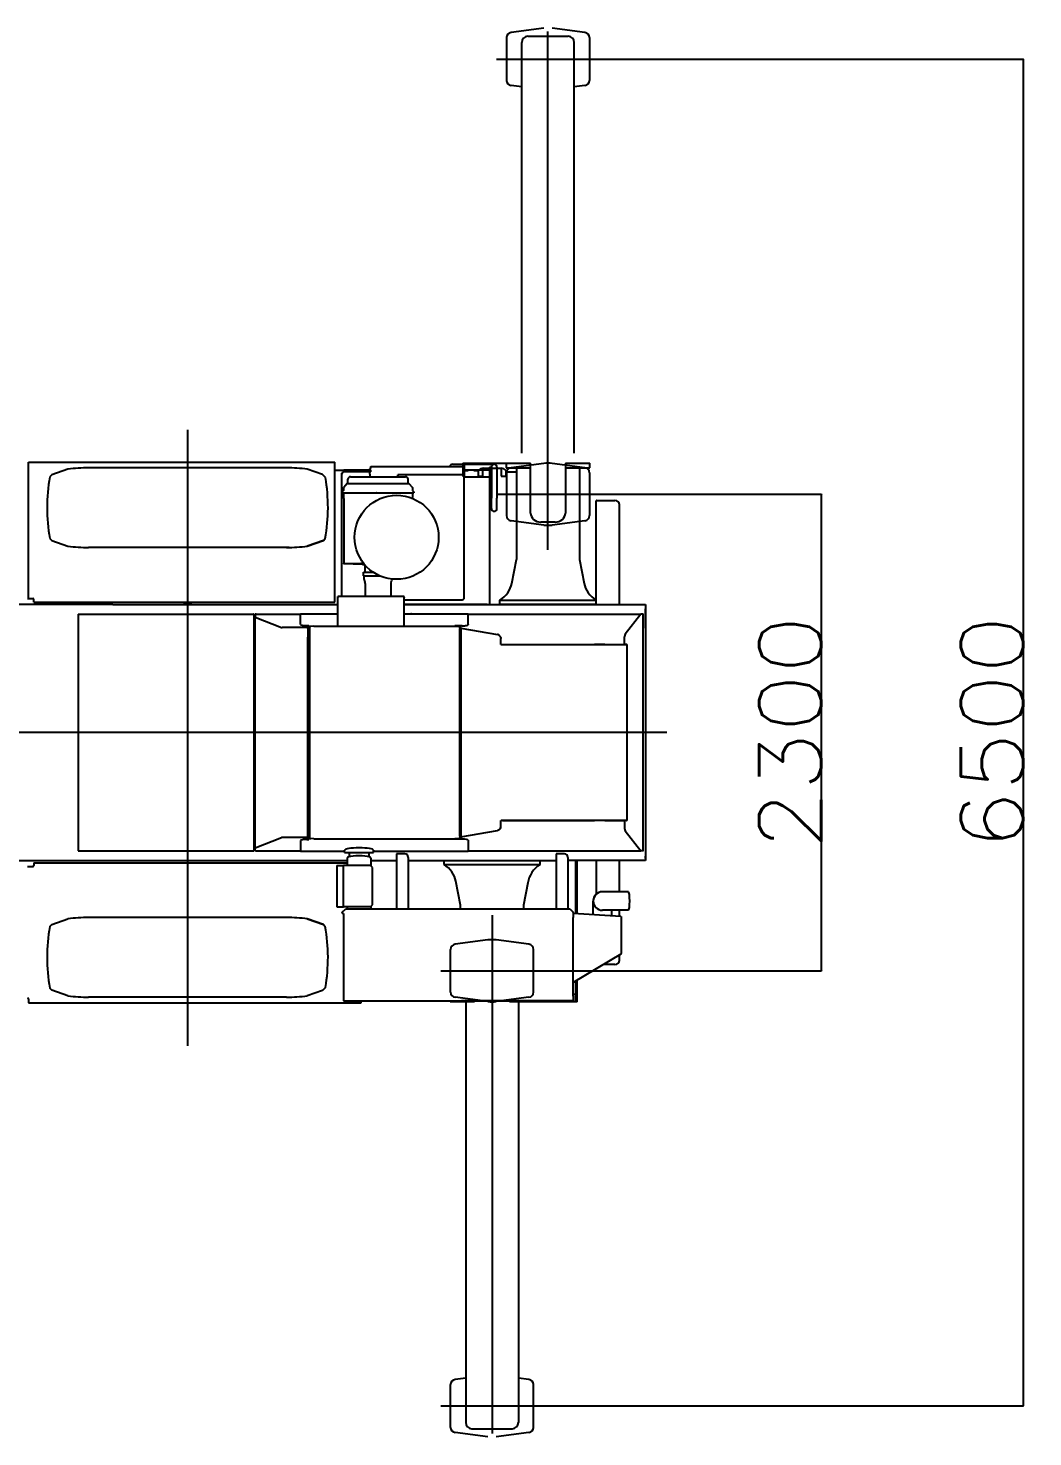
# Model space of a CAD drawing. Extents: x -31701 to 37626, y -27136 to 32271.
# Drawn here: x -23606 to -18755, y 5128 to 11926 of the extents above; entities that cross this region are included whole.
import ezdxf

# ---------------------------------------------------------------- set-up
doc = ezdxf.new("R2010")
doc.units = 0
doc.header["$PDMODE"] = 35
doc.layers.get('0').update_dxf_attribs({"linetype": 'CONTINUOUS'})
doc.layers.get('DEFPOINTS').update_dxf_attribs({"linetype": 'CONTINUOUS'})
doc.styles.add('MX_DIMTXSTY_2', font='txt.shx', dxfattribs={"width": 1.1, "bigfont": 'extfont.shx'})
doc.styles.add('MX_NOTE_STANDARD', font='txt.shx', dxfattribs={"bigfont": 'extfont.shx'})
doc.dimstyles.new('MXDIMSTYLE', dxfattribs={"dimtxt": 2.8, "dimasz": 2.5, "dimexe": 1, "dimexo": 0.5, "dimgap": 0.5, "dimtad": 1, "dimdsep": 46, "dimtxsty": 'MX_NOTE_STANDARD', "dimblk1": 'OPEN30', "dimblk2": 'OPEN30', "dimsah": 1, "dimcen": 2.5, "dimadec": 0, "dimazin": 0, "dimtfac": 1, "dimtmove": 0, "dimatfit": 3, "dimldrblk": 'OPEN30', "dimfxl": 1, "dimtzin": 0, "dimarcsym": 0})

# ---------------------------------------------------------------- blocks, each defined once
blk = doc.blocks.new('_OPEN30')
at = {"color": 0, "linetype": 'ByBlock', "lineweight": -2}
for p, q in [((-1, 0.267949), (0, 0)), ((0, 0), (-1, -0.267949)), ((0, 0), (-1, 0))]:
    blk.add_line(p, q, dxfattribs=at)
blk = doc.blocks.new('*D21')
at = {"color": 0, "linetype": 'Continuous', "lineweight": -2}
for p, q in [((-20847.502022, 11776.893484), (-18800.685982, 11776.893484)), ((-18801.685982, 11774.123484), (-18801.685982, 5279.661982)), ((-21117.50068, 5276.891982), (-18800.685982, 5276.891982))]:
    blk.add_line(p, q, dxfattribs=at)
at = {"layer": 'DEFPOINTS', "color": 0, "linetype": 'Continuous', "lineweight": 0}
for p in [(-20848.002022, 11776.893484), (-21118.00068, 5276.891982), (-18801.685982, 5276.891982)]:
    blk.add_point(p, dxfattribs=at)
at = {"color": 0, "linetype": 'Continuous', "lineweight": -2, "xscale": 2.77, "yscale": 2.77, "zscale": 2.77}
for p, rotation in [((-18801.685982, 11776.893484), 90), ((-18801.685982, 5276.891982), 270)]:
    blk.add_blockref('_OPEN30', p, dxfattribs=dict(at, rotation=rotation))
at = {"color": 0, "linetype": 'Continuous', "insert": (-18952.185982, 8526.892752), "char_height": 300, "attachment_point": 5, "rotation": 90, "line_spacing_factor": 0.792857, "style": 'MX_DIMTXSTY_2'}
blk.add_mtext('\\A1;6500', dxfattribs=at)
blk = doc.blocks.new('*D20')
at = {"color": 0, "linetype": 'Continuous', "lineweight": -2}
for p, q in [((-20847.502036, 9676.892733), (-19775.494712, 9676.892733)), ((-19776.494712, 9674.122733), (-19776.494712, 7379.662733)), ((-21117.500816, 7376.892733), (-19775.494712, 7376.892733))]:
    blk.add_line(p, q, dxfattribs=at)
at = {"layer": 'DEFPOINTS', "color": 0, "linetype": 'Continuous', "lineweight": 0}
for p in [(-20848.002036, 9676.892733), (-21118.000816, 7376.892733), (-19776.494712, 7376.892733)]:
    blk.add_point(p, dxfattribs=at)
at = {"color": 0, "linetype": 'Continuous', "lineweight": -2, "xscale": 2.77, "yscale": 2.77, "zscale": 2.77}
for p, rotation in [((-19776.494712, 9676.892733), 90), ((-19776.494712, 7376.892733), 270)]:
    blk.add_blockref('_OPEN30', p, dxfattribs=dict(at, rotation=rotation))
at = {"color": 0, "linetype": 'Continuous', "insert": (-19926.994712, 8526.892733), "char_height": 300, "attachment_point": 5, "rotation": 90, "line_spacing_factor": 0.792857, "style": 'MX_DIMTXSTY_2'}
blk.add_mtext('\\A1;2300', dxfattribs=at)

msp = doc.modelspace()

# ---------------------------------------------------------------- linework, layer by layer
at = {"color": 251, "linetype": 'Continuous'}
for p, q in [((-21115.7, 11925.78), (-21274.28, 11904.77)), ((-21096, 9408.64), (-21096, 11909.13)), ((-20917.72, 11904.77), (-21076.3, 11925.78)), ((-21296, 11879.99), (-21296, 11673.8)), ((-21223, 9874.14), (-21223, 11856.89)), ((-21193, 11886.89), (-20999, 11886.89)), ((-20969, 9874.14), (-20969, 11856.89)), ((-20896, 11879.99), (-20896, 11673.8)), ((-21343.89, 11776.89), (-20848, 11776.89)), ((-21223, 11642.22), (-21274.28, 11649.02)), ((-20917.72, 11649.02), (-20969, 11642.22)), ((-21507, 9826.89), (-21507, 9762.27)), ((-21507, 9826.89), (-21180, 9826.89)), ((-21501, 9826.89), (-21501, 9762.27)), ((-21501, 9791.89), (-21481.7, 9791.89)), ((-21454.5, 9791.89), (-21432.06, 9791.89)), ((-21432, 9763.89), (-21432, 9791.96)), ((-21410, 9763.89), (-21410, 9801.89)), ((-21409.7, 9801.89), (-21322.3, 9801.89)), ((-21322, 9801.89), (-21322, 9763.89)), ((-21300, 9791.96), (-21300, 9763.89)), ((-21293.93, 9784.89), (-21299.52, 9791.42)), ((-21298, 9826.89), (-21298, 9804.89)), ((-21298, 9804.89), (-21180, 9804.89)), ((-21115.7, 9825.78), (-21274.28, 9804.77)), ((-21248, 9804.88), (-21248, 9791.27)), ((-21248, 9791.27), (-21248, 9361.12)), ((-21239, 9804.89), (-21239, 9804.88)), ((-21230, 9804.89), (-21230, 9804.88)), ((-21180, 9585.73), (-21180, 9826.89)), ((-20917.72, 9804.77), (-21076.3, 9825.78)), ((-21012, 9826.89), (-21012, 9585.78)), ((-21012, 9826.89), (-20894, 9826.89)), ((-21012, 9804.89), (-20894, 9804.89)), ((-20953, 9804.89), (-20953, 9804.88)), ((-20944, 9804.88), (-20944, 9791.27)), ((-20944, 9791.27), (-20944, 9361.12)), ((-20894, 9804.89), (-20894, 9826.89)), ((-21432, 9763.89), (-21410, 9763.89)), ((-21322, 9763.89), (-21300, 9763.89)), ((-21296, 9779.99), (-21296, 9573.8)), ((-21293.93, 9784.89), (-21248, 9784.89)), ((-20896, 9779.99), (-20896, 9573.8)), ((-21343.89, 9676.89), (-20848, 9676.89)), ((-21115.7, 9528), (-21274.28, 9549.02)), ((-21062, 9542.06), (-21130, 9542.06)), ((-20917.72, 9549.02), (-21076.3, 9528)), ((-21270.5, 9246.13), (-21248, 9361.12)), ((-20944, 9361.12), (-20921.5, 9246.13)), ((-21328, 9165.22), (-20864, 9165.22)), ((-21328, 9144.89), (-21328, 9165.22)), ((-20864, 9144.89), (-21328, 9144.89)), ((-20864, 9144.89), (-20864, 9165.22)), ((-21598, 7908.89), (-21134, 7908.89)), ((-20961, 7652.94), (-20961, 7908.89)), ((-20955, 7652.56), (-20955, 7908.89)), ((-21518, 7674.09), (-21518, 7677.82)), ((-21366, 7645.14), (-21366, 5144.66)), ((-21214, 7674.09), (-21214, 7677.82)), ((-21566, 7273.8), (-21566, 7479.99)), ((-21385.7, 7525.78), (-21544.28, 7504.77)), ((-21187.72, 7504.77), (-21346.3, 7525.78)), ((-21166, 7273.8), (-21166, 7479.99)), ((-21613.89, 7376.89), (-21118, 7376.89)), ((-20961, 7226.89), (-20961, 7327.96)), ((-20955, 7226.89), (-20955, 7331.53)), ((-21568, 7232.49), (-21568, 7226.89)), ((-21450, 7226.89), (-21568, 7226.89)), ((-21385.7, 7228), (-21544.28, 7249.02)), ((-21509, 7248.9), (-21509, 7248.91)), ((-21493, 7226.89), (-21493, 5196.89)), ((-21450, 7226.89), (-21450, 7232.49)), ((-21187.72, 7249.02), (-21346.3, 7228)), ((-21282, 7232.49), (-21282, 7226.89)), ((-20955, 7226.89), (-21282, 7226.89)), ((-21239, 7226.89), (-21239, 5196.89)), ((-21232, 7248.9), (-21232, 7248.91)), ((-21223, 7248.9), (-21223, 7248.91)), ((-21164, 7226.89), (-21164, 7232.49)), ((-20961, 7261.89), (-20974, 7261.89)), ((-21566, 5173.8), (-21566, 5379.99)), ((-21493, 5411.56), (-21544.28, 5404.77)), ((-21187.72, 5404.77), (-21239, 5411.56)), ((-21166, 5173.8), (-21166, 5379.99)), ((-21613.89, 5276.89), (-21118, 5276.89)), ((-21463, 5166.89), (-21269, 5166.89)), ((-21385.7, 5128), (-21544.28, 5149.01)), ((-21187.72, 5149.01), (-21346.3, 5128))]:
    msp.add_line(p, q, dxfattribs=at)
at = {"color": 104, "linetype": 'Continuous'}
for p, q in [((-22836, 9986.83), (-22836, 7015.28)), ((-23603.13, 9812.78), (-23603.13, 9831.19)), ((-23603.13, 9831.19), (-22124.7, 9831.19)), ((-23603.13, 9808.89), (-23603.13, 9812.78)), ((-23603.13, 9173.89), (-23603.13, 9808.89)), ((-23414, 9798), (-23491.54, 9769.9)), ((-22358, 9803.9), (-23314, 9803.9)), ((-22185.18, 9771.61), (-22258, 9798)), ((-22124.7, 9156.59), (-22124.7, 9831.19)), ((-22082, 9790.49), (-22124.7, 9790.49)), ((-22082, 9793.89), (-21952, 9793.89)), ((-22082, 9784.89), (-22082, 9793.89)), ((-21952, 9784.89), (-21952, 9793.89)), ((-21951.9, 9810.09), (-21508.06, 9810.09)), ((-21951.9, 9808.62), (-21951.9, 9810.09)), ((-21555.9, 9821.39), (-21549, 9821.39)), ((-21549, 9821.39), (-21362.81, 9821.39)), ((-21496.22, 9794.19), (-21378.5, 9794.19)), ((-21378.5, 9807.48), (-21378.5, 9607.48)), ((-21378.5, 9807.48), (-21369.5, 9807.48)), ((-21369.5, 9807.79), (-21369.5, 9757.79)), ((-21355.9, 9821.39), (-21362.81, 9821.39)), ((-21342.3, 9807.79), (-21342.3, 9757.79)), ((-23491.54, 9769.9), (-23500.9, 9760.53)), ((-22170.47, 9756.9), (-22185.18, 9771.61)), ((-22093, 9778.89), (-22093, 9770.89)), ((-22093, 9778.89), (-22087, 9778.89)), ((-22093, 9770.89), (-22093, 9183.89)), ((-22087, 9778.89), (-22087, 9784.89)), ((-22082, 9784.89), (-22087, 9784.89)), ((-22065.35, 9728.05), (-22082.36, 9709.16)), ((-21952, 9784.89), (-22082, 9784.89)), ((-22079, 9784.89), (-22079.93, 9784.89)), ((-22064.6, 9728.38), (-22041.75, 9728.38)), ((-22062.42, 9728.69), (-22062.4, 9728.7)), ((-22062.12, 9729.37), (-22061.77, 9749.59)), ((-22054.04, 9760.6), (-22054.09, 9760.66)), ((-22049.77, 9761.38), (-21921.54, 9761.38)), ((-22049.77, 9761.38), (-21783.45, 9761.38)), ((-22041.75, 9728.38), (-21791.47, 9728.38)), ((-21956, 9772.89), (-21956, 9784.89)), ((-21956, 9772.89), (-21956, 9761.38)), ((-21911.68, 9761.38), (-21783.45, 9761.38)), ((-21820.48, 9765.61), (-21820.48, 9769.91)), ((-21500.48, 9769.91), (-21820.48, 9769.91)), ((-21820.48, 9765.61), (-21820.48, 9761.38)), ((-21791.47, 9728.38), (-21768.61, 9728.38)), ((-21771.1, 9729.37), (-21771.45, 9749.59)), ((-21770.8, 9728.69), (-21770.82, 9728.7)), ((-21767.87, 9728.05), (-21750.86, 9709.16)), ((-21500.48, 9769.91), (-21500.48, 9765.61)), ((-21500.48, 9177.61), (-21500.48, 9765.61)), ((-21378.5, 9758.89), (-21500.48, 9758.89)), ((-21384, 9758.89), (-21392, 9758.89)), ((-21369.5, 9757.79), (-21369.5, 9657.79)), ((-21342.3, 9757.79), (-21342.3, 9657.79)), ((-22090.11, 9684.08), (-22090.11, 9687.37)), ((-22090.11, 9684.08), (-22089.1, 9684.08)), ((-22083.26, 9694.64), (-22089.82, 9688.08)), ((-22088.99, 9682.95), (-22089.1, 9684.08)), ((-22088.99, 9682.95), (-21744.22, 9682.95)), ((-22083.81, 9682.35), (-22083.81, 9660.43)), ((-22081.9, 9656.94), (-22083.29, 9658.84)), ((-22082.62, 9708.52), (-22082.96, 9695.32)), ((-22082.69, 9705.67), (-22082.71, 9705.44)), ((-22081.61, 9656.05), (-22081.61, 9343.05)), ((-21749.93, 9658.84), (-21751.28, 9657)), ((-21750.6, 9708.52), (-21750.25, 9695.32)), ((-21749.96, 9694.64), (-21743.4, 9688.08)), ((-21749.41, 9682.35), (-21749.41, 9660.43)), ((-21744.11, 9684.08), (-21744.22, 9682.95)), ((-21743.11, 9684.08), (-21744.22, 9684.08)), ((-21743.11, 9687.37), (-21743.11, 9684.08)), ((-21369.5, 9607.79), (-21369.5, 9657.79)), ((-21342.3, 9607.79), (-21342.3, 9657.79)), ((-21378.5, 9607.48), (-21369.5, 9607.48)), ((-21378, 9607.48), (-21378, 9144.89)), ((-21369.5, 9607.69), (-21369.5, 9607.48)), ((-20864.2, 9165.35), (-20864.2, 9645.29)), ((-20860.6, 9645.29), (-20864.2, 9645.29)), ((-20862.6, 9645.29), (-20862.6, 9646.89)), ((-20860.6, 9646.89), (-20862.6, 9646.89)), ((-20860.6, 9646.89), (-20772.6, 9646.89)), ((-20751, 9144.89), (-20751, 9625.29)), ((-23500.91, 9463.27), (-23491.54, 9453.9)), ((-23491.54, 9453.9), (-23414, 9425.8)), ((-22258, 9425.81), (-22180.46, 9453.9)), ((-22180.46, 9453.88), (-22257.96, 9425.8)), ((-22180.47, 9453.9), (-22171.1, 9463.27)), ((-22345.52, 9419.89), (-23314, 9419.89)), ((-22082.61, 9343.05), (-22082.61, 9340.05)), ((-22082.61, 9343.05), (-21985.65, 9343.05)), ((-21991.86, 9336.88), (-22082.61, 9340.05)), ((-22022.42, 9343.05), (-22019.21, 9343.05)), ((-21985.65, 9343.05), (-21999.61, 9343.05)), ((-21991.86, 9336.88), (-21991.86, 9336.38)), ((-21980.56, 9336.88), (-21991.86, 9336.88)), ((-21980.13, 9336.38), (-21991.86, 9336.38)), ((-21980.11, 9325.38), (-21980.11, 9301.38)), ((-21980.1, 9325.38), (-21980.11, 9325.38)), ((-21980.1, 9333.38), (-21980.1, 9325.38)), ((-21986.61, 9301.38), (-21950.17, 9301.38)), ((-21986.61, 9282.38), (-21986.61, 9301.38)), ((-21986.61, 9282.38), (-21906.19, 9282.38)), ((-21984.61, 9282.38), (-21984.61, 9269.38)), ((-21978.26, 9246.06), (-21978.26, 9183.89)), ((-21950.17, 9301.38), (-21940.91, 9301.38)), ((-21854.96, 9246.06), (-21854.96, 9183.89)), ((-21791, 9183.89), (-22111, 9183.89)), ((-22111, 9039.68), (-22111, 9183.89)), ((-22111, 9180.34), (-22111, 9178.5)), ((-22106.32, 9183.89), (-22109.4, 9183.89)), ((-22106.32, 9183.89), (-22106.31, 9183.89)), ((-21795.69, 9183.89), (-21795.69, 9183.89)), ((-21792.6, 9183.89), (-21795.68, 9183.89)), ((-21791, 9039.68), (-21791, 9183.89)), ((-21791, 9180.34), (-21791, 9178.5)), ((-23202.93, 9144.89), (-23673.55, 9144.89)), ((-23608, 9173.89), (-23603.13, 9173.89)), ((-23603.13, 9173.89), (-23583, 9173.89)), ((-23587.02, 9144.89), (-23599, 9144.89)), ((-23578, 9156.59), (-23578, 9168.89)), ((-23578, 9156.59), (-22124.7, 9156.59)), ((-23196, 9144.89), (-23202.93, 9144.89)), ((-23196, 9144.89), (-22111, 9144.89)), ((-22816, 9144.89), (-22856, 9144.89)), ((-21791, 9167.61), (-21510.48, 9167.61)), ((-21791, 9144.89), (-20626, 9144.89)), ((-21390, 9144.89), (-21791, 9144.89)), ((-21390, 9144.89), (-21378.17, 9144.89)), ((-21378.17, 9144.89), (-21378, 9144.89)), ((-20626, 9144.89), (-20626, 7908.89)), ((-20626, 9134.72), (-20626, 9122.89)), ((-20626, 9030.19), (-20626, 9122.89)), ((-23364.6, 9098.49), (-22518, 9098.49)), ((-23361, 9094.89), (-23364.6, 9098.49)), ((-23364.6, 9098.49), (-23364.6, 7955.29)), ((-22514.4, 7958.89), (-22514.4, 9094.89)), ((-22508, 9098.49), (-22509.6, 9098.49)), ((-22509.6, 9098.49), (-22509.6, 9083.8)), ((-22509.6, 7969.99), (-22509.6, 9083.8)), ((-22509.35, 9083.59), (-22382.69, 9033.66)), ((-22508, 9094.89), (-22508, 9098.49)), ((-22504.4, 9098.49), (-22291, 9098.49)), ((-22291, 9100.09), (-22111, 9100.09)), ((-22291, 9100.09), (-22291, 9100.05)), ((-22291, 9047.95), (-22291, 9100.05)), ((-22261.03, 9043.32), (-22251, 9043.32)), ((-22251, 9043.32), (-22251, 9039.76)), ((-21791, 9100.09), (-21481, 9100.09)), ((-21791, 9100.09), (-21757.4, 9100.09)), ((-21754.4, 9100.09), (-21757.4, 9100.09)), ((-21511, 9041.74), (-21546, 9041.74)), ((-21546, 9041.74), (-21546, 9040.28)), ((-21516, 9041.74), (-21516, 9039.48)), ((-21481, 9100.09), (-21481, 9100.05)), ((-21481, 9047.95), (-21481, 9100.05)), ((-21481, 9098.49), (-20647.43, 9098.49)), ((-21481, 9047.95), (-21481, 9046.37)), ((-20647.5, 9098.45), (-20723.99, 9001.12)), ((-20636.65, 9098.49), (-20647.43, 9098.49)), ((-20636.4, 9096.69), (-20636.43, 9096.66)), ((-20636.43, 7957.12), (-20636.43, 9096.66)), ((-20636.4, 9096.89), (-20636.4, 9097.89)), ((-20636.4, 9096.69), (-20636.4, 9096.89)), ((-22380.1, 9033.3), (-22380.1, 9033.32)), ((-22379.34, 9033.3), (-22380.1, 9033.3)), ((-22255, 9033.3), (-22379.34, 9033.3)), ((-22255, 9032.35), (-22255, 9038.57)), ((-22255, 9034.02), (-22255, 9033.3)), ((-22255, 9033.3), (-22255, 8986.89)), ((-22255, 9028.79), (-22255, 9032.35)), ((-22255, 9028.79), (-22255, 8986.89)), ((-22255, 8066.89), (-22255, 8986.89)), ((-22253, 9038.99), (-22241.43, 9038.99)), ((-22251, 9038.99), (-22251, 9039.76)), ((-22227, 9040.28), (-22247, 9038.49)), ((-22247, 9038.49), (-22247, 9033.78)), ((-22247, 9030.22), (-22247, 9033.78)), ((-22247, 9030.22), (-22247, 8023.57)), ((-22227, 9040.28), (-22227, 9039.64)), ((-22227, 9039.68), (-21546, 9039.68)), ((-22106, 9039.68), (-22106, 9039.76)), ((-21796, 9039.68), (-21796, 9039.76)), ((-21546, 9039.64), (-21546, 9040.28)), ((-21546, 9040.28), (-21521, 9040.28)), ((-21521, 9040.28), (-21521, 9033.78)), ((-21521, 9030.22), (-21521, 9033.78)), ((-21521, 9030.22), (-21521, 8023.57)), ((-21521, 8026.39), (-21521, 9027.39)), ((-21516, 9032.69), (-21516, 9039.48)), ((-21516, 9032.69), (-21516, 9031.11)), ((-21516, 9031.11), (-21516, 9031.08)), ((-21516, 9030.87), (-21516, 9031.08)), ((-21516, 9030.87), (-21516, 8996.89)), ((-21516, 9030.87), (-21339.03, 8999.53)), ((-21516, 8996.89), (-21516, 8056.89)), ((-21323.62, 8951.89), (-21323.62, 8979.78)), ((-20726.23, 8979.78), (-20726.23, 8987.93)), ((-20726.23, 8987.93), (-20726.03, 8987.93)), ((-20726.23, 8955.49), (-20726.23, 8979.78)), ((-21323.62, 8951.89), (-21322.1, 8951.89)), ((-21322.65, 8951.89), (-21321.59, 8951.89)), ((-21321.59, 8951.89), (-21322.1, 8951.89)), ((-21320.97, 8951.89), (-21321.59, 8951.89)), ((-21321.59, 8951.89), (-21316.23, 8951.89)), ((-21316.23, 8951.89), (-21316.23, 8952.5)), ((-21316.23, 8951.89), (-20729.16, 8951.89)), ((-21316.23, 8951.89), (-21314.63, 8951.89)), ((-21314.63, 8951.89), (-20730.49, 8951.89)), ((-20821.6, 8951.9), (-20871.6, 8951.9)), ((-20821.6, 8951.89), (-20871.6, 8951.89)), ((-20730.49, 8951.89), (-20728.23, 8951.89)), ((-20717.42, 8951.89), (-20728.22, 8951.89)), ((-20728.22, 8951.89), (-20717.45, 8951.89)), ((-20726.23, 8955.49), (-20726.23, 8952.5)), ((-20714.26, 8105.05), (-20714.26, 8948.73)), ((-20523.01, 8526.89), (-28315.75, 8526.89)), ((-21323.62, 8101.89), (-21322.1, 8101.89)), ((-21323.62, 8074.01), (-21323.62, 8101.89)), ((-21321.59, 8101.89), (-21322.1, 8101.89)), ((-21320.97, 8101.89), (-21321.59, 8101.89)), ((-21316.23, 8101.89), (-21321.59, 8101.89)), ((-21320.97, 8102.5), (-21320.97, 8101.89)), ((-21316.23, 8101.89), (-20871.6, 8101.89)), ((-20871.6, 8101.89), (-21316.23, 8101.89)), ((-20821.6, 8101.89), (-20871.6, 8101.89)), ((-20821.6, 8101.88), (-20871.6, 8101.88)), ((-20821.6, 8101.89), (-20729.16, 8101.89)), ((-20728.23, 8101.89), (-20821.6, 8101.89)), ((-20717.42, 8101.89), (-20729.16, 8101.89)), ((-20726.23, 8101.29), (-20726.23, 8098.29)), ((-20726.2, 8100.29), (-20726.23, 8100.34)), ((-20726.2, 8100.29), (-20726.23, 8100.29)), ((-20726.23, 8098.29), (-20726.23, 8074.01)), ((-22255, 8066.89), (-22255, 8020.48)), ((-22255, 8024.99), (-22255, 8066.89)), ((-22255, 8024.99), (-22255, 8021.43)), ((-22255, 8021.43), (-22255, 8015.21)), ((-22247, 8023.57), (-22247, 8020.01)), ((-21521, 8023.57), (-21521, 8020.01)), ((-21516, 8056.89), (-21516, 8022.92)), ((-21516, 8022.92), (-21339.03, 8054.26)), ((-21516, 8022.92), (-21516, 8022.71)), ((-21516, 8022.71), (-21516, 8022.68)), ((-21516, 8021.1), (-21516, 8022.68)), ((-20726.23, 8074.01), (-20726.03, 8074.01)), ((-20726.23, 8074.01), (-20726.23, 8065.85)), ((-20726.23, 8065.85), (-20726.03, 8065.85)), ((-20723.99, 8052.67), (-20647.5, 7955.34)), ((-20626, 8023.59), (-20626, 7930.89)), ((-23361, 7958.89), (-23364.6, 7955.29)), ((-23364.6, 7955.29), (-22518, 7955.29)), ((-22509.6, 7955.29), (-22509.6, 7969.99)), ((-22508, 7955.29), (-22509.6, 7955.29)), ((-22509.35, 7970.19), (-22382.69, 8020.13)), ((-22508, 7958.89), (-22508, 7955.29)), ((-22507.56, 7957.17), (-22507.5, 7957.06)), ((-22504.4, 7955.29), (-22291, 7955.29)), ((-22255, 8020.48), (-22380.11, 8020.48)), ((-22291, 8005.83), (-22291, 7953.74)), ((-22291, 7953.74), (-22291, 7953.69)), ((-22291, 7953.69), (-22078, 7953.69)), ((-22259.6, 8010.46), (-22251, 8010.46)), ((-22255, 8020.48), (-22255, 8019.76)), ((-22253, 8014.8), (-22241.43, 8014.8)), ((-22251, 8014.02), (-22251, 8014.8)), ((-22251, 8014.02), (-22251, 8010.46)), ((-22247, 8015.3), (-22247, 8020.01)), ((-22227, 8013.51), (-22247, 8015.3)), ((-22227, 8014.15), (-22227, 8013.51)), ((-22227, 8014.11), (-21546, 8014.11)), ((-22078, 7958.97), (-22078, 7959.14)), ((-22078, 7948.29), (-22078, 7959.14)), ((-21938, 7959.14), (-21938, 7953.74)), ((-21938, 7948.29), (-21938, 7958.97)), ((-21938, 7953.69), (-21938, 7953.74)), ((-21938, 7953.69), (-21481, 7953.69)), ((-21546, 8013.51), (-21546, 8014.15)), ((-21521, 8013.51), (-21546, 8013.51)), ((-21546, 8013.51), (-21546, 8012.04)), ((-21511, 8012.04), (-21546, 8012.04)), ((-21521, 8013.51), (-21521, 8020.01)), ((-21516, 8021.1), (-21516, 8014.31)), ((-21516, 8012.04), (-21516, 8014.31)), ((-21481, 8007.41), (-21481, 8005.83)), ((-21481, 8005.83), (-21481, 7953.74)), ((-21481, 7955.29), (-20647.43, 7955.29)), ((-21481, 7953.74), (-21481, 7953.69)), ((-20636.65, 7955.29), (-20647.43, 7955.29)), ((-20636.4, 7957.1), (-20636.43, 7957.12)), ((-20636.4, 7956.89), (-20636.4, 7957.1)), ((-20636.4, 7955.9), (-20636.4, 7956.89)), ((-23673.55, 7908.89), (-22065.41, 7908.89)), ((-23578, 7897.19), (-23578, 7884.89)), ((-23578, 7897.19), (-22065.42, 7897.19)), ((-22078, 7948.29), (-21938, 7948.29)), ((-22065.41, 7920.35), (-22065.42, 7884.89)), ((-22055.25, 7948.29), (-22055.26, 7926.92)), ((-21961.25, 7948.29), (-21961.26, 7926.9)), ((-21951.11, 7920.32), (-21951.12, 7883.31)), ((-21951.11, 7908.89), (-21827, 7908.89)), ((-21787, 7941.74), (-21827, 7941.74)), ((-21827, 7941.74), (-21827, 7674.09)), ((-21771, 7924.36), (-21771, 7674.09)), ((-21771, 7908.89), (-21057, 7908.89)), ((-21017, 7941.74), (-21057, 7941.74)), ((-21057, 7941.74), (-21057, 7674.09)), ((-21001, 7924.36), (-21001, 7674.09)), ((-20901, 7908.89), (-21001, 7908.89)), ((-20889, 7908.89), (-20901, 7908.89)), ((-20626, 7908.89), (-20889, 7908.89)), ((-20864.2, 7908.89), (-20864.2, 7745.43)), ((-20751, 7758.28), (-20751, 7908.89)), ((-20626, 7919.06), (-20626, 7930.89)), ((-23608, 7879.89), (-23603.13, 7879.89)), ((-23603.13, 7879.89), (-23583, 7879.89)), ((-22115, 7884.89), (-22115, 7684.89)), ((-22115, 7884.89), (-22087, 7884.89)), ((-22087, 7884.89), (-22085, 7884.89)), ((-22085, 7884.89), (-22083.71, 7884.89)), ((-22044.89, 7884.89), (-22083.71, 7884.89)), ((-22041.89, 7884.89), (-22044.89, 7884.89)), ((-21952.7, 7884.89), (-22041.89, 7884.89)), ((-21942.7, 7874.89), (-21952.7, 7884.89)), ((-21942.7, 7694.89), (-21942.7, 7874.89)), ((-20799.42, 7758.28), (-20832.9, 7758.28)), ((-20799.42, 7758.28), (-20832.9, 7758.28)), ((-20707.5, 7758.28), (-20799.42, 7758.28)), ((-20707.5, 7758.28), (-20799.42, 7758.28)), ((-22115, 7684.89), (-22087, 7684.89)), ((-22087, 7684.89), (-22085, 7684.89)), ((-22085, 7684.89), (-22083.71, 7684.89)), ((-22044.89, 7684.89), (-22083.71, 7684.89)), ((-22065.47, 7684.89), (-22065.47, 7674.09)), ((-22041.89, 7684.89), (-22044.89, 7684.89)), ((-21952.7, 7684.89), (-22041.89, 7684.89)), ((-21952.7, 7684.89), (-21942.7, 7694.89)), ((-21951.17, 7686.43), (-21951.17, 7674.09)), ((-20877.45, 7706.02), (-20877.45, 7713.66)), ((-20877.45, 7706.02), (-20877.45, 7713.66)), ((-20877.45, 7647.61), (-20877.45, 7706.02)), ((-20877.45, 7647.61), (-20877.45, 7706.02)), ((-23491.54, 7599.89), (-23414, 7627.98)), ((-22345.52, 7633.9), (-23314, 7633.9)), ((-22258, 7627.98), (-22180.46, 7599.88)), ((-22180.46, 7599.9), (-22257.96, 7627.98)), ((-22089, 7659.09), (-22074, 7674.09)), ((-22089, 7659.09), (-22074, 7674.09)), ((-22089, 7657.69), (-22089, 7659.09)), ((-22089, 7657.69), (-22089, 7659.09)), ((-22089, 7657.69), (-22089, 7655.69)), ((-22089, 7657.69), (-22089, 7655.69)), ((-22089, 7655.69), (-22089, 7654.09)), ((-22084, 7654.09), (-22089, 7654.09)), ((-22084, 7654.09), (-22084, 7232.49)), ((-20989, 7674.09), (-22074, 7674.09)), ((-20989, 7674.09), (-22074, 7674.09)), ((-20989, 7674.09), (-20974, 7659.09)), ((-20989, 7674.09), (-20974, 7659.09)), ((-20974, 7657.69), (-20974, 7659.09)), ((-20974, 7657.69), (-20974, 7659.09)), ((-20974, 7657.69), (-20974, 7655.69)), ((-20974, 7657.69), (-20974, 7655.69)), ((-20974, 7655.69), (-20974, 7634.09)), ((-20974, 7655.69), (-20974, 7634.09)), ((-20744, 7639.09), (-20974, 7653.77)), ((-20744, 7639.09), (-20974, 7653.77)), ((-20974, 7254.09), (-20974, 7634.09)), ((-20974, 7254.09), (-20974, 7634.09)), ((-20799.42, 7669.18), (-20832.9, 7669.18)), ((-20799.42, 7669.18), (-20815.45, 7669.18)), ((-20707.5, 7669.18), (-20799.42, 7669.18)), ((-20707.5, 7669.18), (-20799.42, 7669.18)), ((-20788.35, 7641.92), (-20788.35, 7669.18)), ((-20788.35, 7642.53), (-20788.35, 7669.18)), ((-20751, 7639.54), (-20751, 7669.18)), ((-20744, 7639.09), (-20742.4, 7639.09)), ((-20744, 7639.09), (-20742.4, 7639.09)), ((-20742.4, 7639.09), (-20742.4, 7460.23)), ((-20742.4, 7639.09), (-20742.4, 7460.23)), ((-23500.91, 7590.52), (-23491.54, 7599.89)), ((-22180.47, 7599.88), (-22171.1, 7590.51)), ((-20744.16, 7457.14), (-20974, 7320.21)), ((-20744.16, 7457.14), (-20974, 7320.21)), ((-20751, 7428.49), (-20751, 7453.06)), ((-20772.6, 7406.89), (-20828.5, 7406.89)), ((-23491.54, 7283.89), (-23500.9, 7293.25)), ((-23414, 7255.79), (-23491.54, 7283.88)), ((-22185.18, 7282.18), (-22258, 7255.79)), ((-22170.47, 7296.88), (-22185.18, 7282.18)), ((-23603.13, 7239.89), (-23603.13, 7222.59)), ((-23603.13, 7222.59), (-21997.7, 7222.59)), ((-22358, 7249.89), (-23314, 7249.89)), ((-22084, 7232.49), (-21514.03, 7232.49)), ((-22084, 7232.49), (-20974, 7232.49)), ((-21997.7, 7222.59), (-21997.7, 7232.49)), ((-20974, 7232.49), (-21514.03, 7232.49)), ((-20974, 7254.09), (-20974, 7232.49)), ((-20974, 7254.09), (-20974, 7232.49))]:
    msp.add_line(p, q, dxfattribs=at)
at = {"color": 250, "linetype": 'Continuous'}
for p, q in [((-21598, 7890.17), (-21598, 7908.89)), ((-21598, 7890.17), (-21134, 7890.17)), ((-21134, 7890.17), (-21134, 7908.89)), ((-21518, 7694.27), (-21540.5, 7809.26)), ((-21193.12, 7800.97), (-21214, 7694.27)), ((-21518, 7674.09), (-21518, 7694.27)), ((-21214, 7694.27), (-21214, 7674.09))]:
    msp.add_line(p, q, dxfattribs=at)
at = {"color": 114, "linetype": 'Continuous'}
for p, q in [((-22115, 7884.89), (-22087, 7884.89)), ((-22115, 7884.89), (-22115, 7684.89)), ((-22087, 7884.89), (-22085, 7884.89)), ((-22085, 7884.89), (-22085, 7684.89)), ((-22085, 7884.89), (-22083.71, 7884.89)), ((-22044.89, 7884.89), (-22083.71, 7884.89)), ((-22041.89, 7884.89), (-22044.89, 7884.89)), ((-21952.7, 7884.89), (-22041.89, 7884.89)), ((-21942.7, 7874.89), (-21952.7, 7884.89)), ((-21942.7, 7694.89), (-21942.7, 7874.89)), ((-22115, 7684.89), (-22087, 7684.89)), ((-22087, 7684.89), (-22085, 7684.89)), ((-22085, 7684.89), (-22083.71, 7684.89)), ((-22044.89, 7684.89), (-22083.71, 7684.89)), ((-22041.89, 7684.89), (-22044.89, 7684.89)), ((-21952.7, 7684.89), (-22041.89, 7684.89)), ((-21952.7, 7684.89), (-21942.7, 7694.89))]:
    msp.add_line(p, q, dxfattribs=at)
at = {"color": 104, "linetype": 'Continuous'}
msp.add_circle((-21826.71, 9468.85), 202.7, dxfattribs=at)
at = {"color": 251, "linetype": 'Continuous'}
for centre, radius, start, end in [((-21271, 11879.99), 25, 97.547676, 180), ((-20921, 11879.99), 25, 0, 82.452324), ((-21193, 11856.89), 30, 90, 179.999982), ((-20999, 11856.89), 30, 0.000018, 90), ((-21271, 11673.8), 25, 180, 262.452324), ((-20921, 11673.8), 25, 277.547676, 0), ((-21409.7, 9771.89), 30, 89.997997, 138.18651), ((-21322.3, 9771.89), 30, 40.599612, 90.001986), ((-21271, 9779.99), 25, 97.547676, 180), ((-21096, 9677.08), 150, 82.452324, 97.547676), ((-20921, 9779.99), 25, 0, 82.452324), ((-21271, 9573.8), 25, 180, 262.452324), ((-21096, 9676.7), 150, 262.452324, 277.547676), ((-20921, 9573.8), 25, 277.547676, 0), ((-21541, 7479.99), 25, 97.547676, 180), ((-21366, 7377.08), 150, 82.452324, 97.547676), ((-21191, 7479.99), 25, 0, 82.452324), ((-21541, 7273.8), 25, 180, 262.452324), ((-21191, 7273.8), 25, 277.547676, 0), ((-21366, 7376.7), 150, 262.452324, 277.547676), ((-21541, 5379.99), 25, 97.547676, 180), ((-21191, 5379.99), 25, 0, 82.452324), ((-21541, 5173.8), 25, 180, 262.452324), ((-21463, 5196.89), 30, 180.000018, 270), ((-21269, 5196.89), 30, 270, 359.999982), ((-21191, 5173.8), 25, 277.547676, 0)]:
    msp.add_arc(centre, radius, start, end, dxfattribs=at)
at = {"color": 104, "linetype": 'Continuous'}
for centre, radius, start, end in [((-23314, 8953.9), 850, 90, 96.756348), ((-22358, 8953.9), 850, 83.243655, 90), ((-21964.99, 9801.96), 8.1, 274.924499, 277.711195), ((-21965.3, 9803.75), 9.91, 276.084234, 278.120282), ((-21965.9, 9807.79), 14, 278.213211, 351.786789), ((-21555.9, 9807.79), 13.6, 90, 170.263843), ((-21492.9, 9807.79), 14, 188.213211, 256.270867), ((-21355.9, 9807.79), 13.6, 0, 180), ((-22664, 9611.9), 850, 169.92904, 190.070426), ((-23008, 9611.9), 850, 349.929977, 9.822103), ((-22064.6, 9727.39), 0.999, 89.933104, 138.008339), ((-22063.12, 9729.38), 1, 270.000187, 358.999846), ((-22049.77, 9749.38), 12, 90.002689, 178.999991), ((-21783.45, 9749.38), 12, 1.000009, 89.997311), ((-21770.1, 9729.38), 1, 181.000154, 269.999813), ((-21768.61, 9727.39), 0.999, 41.991661, 90.066896), ((-21772.43, 9710.83), 17.95, 74.526653, 76.059848), ((-21645.9, 9767.79), 17.3, 172.729573, 172.979896), ((-22089.11, 9687.37), 1, 135.001905, 179.997904), ((-22084.81, 9682.35), 1, 0.000174, 36.869091), ((-22081.11, 9660.43), 2.7, 180.000478, 216.160524), ((-22083.96, 9695.34), 1, 315.001206, 358.498814), ((-22059.59, 9703.25), 23.22, 174.578617, 182.968316), ((-22081.62, 9708.49), 1, 138.00094, 178.499063), ((-22083.11, 9656.05), 1.5, 0.000478, 36.160524), ((-21922.1, 9679.94), 3.16, 107.526922, 111.38544), ((-21911.12, 9679.95), 3.15, 68.611546, 72.474003), ((-21751.6, 9708.49), 1, 1.50121, 41.998454), ((-21749.25, 9695.34), 1, 181.501176, 224.998811), ((-21752.11, 9660.43), 2.7, 323.839476, 359.999522), ((-21748.41, 9682.35), 1, 143.130913, 179.999826), ((-21744.11, 9687.37), 1, 0.000649, 44.999558), ((-21355.9, 9607.79), 13.6, 180, 0), ((-20772.6, 9625.29), 21.6, 0, 90), ((-23314, 10269.9), 850, 263.24365, 269.999964), ((-22358, 10269.89), 850, 270, 276.756345), ((-21983.1, 9333.38), 3, 0.006325, 90.00591), ((-21958.61, 9269.38), 26, 180, 210.463024), ((-21998.26, 9246.06), 20, 0, 30.463024), ((-21834.96, 9246.06), 20, 149.536976, 180), ((-21874.61, 9269.38), 26, 329.536976, 355.5089), ((-21510.48, 9177.61), 10, 270, 0), ((-23583, 9168.89), 5, 0, 90), ((-22518, 9094.89), 3.6, 0, 90), ((-22504.4, 9094.89), 3.6, 90, 180), ((-20647.42, 9098.4), 0.0929, 97.353967, 148.810724), ((-20728.23, 8955.49), 3.6, 270.000003, 303.748985), ((-20728.23, 8098.29), 3.6, 56.251015, 89.999997), ((-22518, 7958.89), 3.6, 270, 0), ((-22504.4, 7958.89), 3.6, 180, 208.513993), ((-22504.4, 7958.89), 3.6, 210.685843, 238.535551), ((-22504.4, 7958.9), 3.61, 238.576235, 242.744133), ((-22504.4, 7958.89), 3.6, 242.660232, 258.97269), ((-22504.4, 7958.89), 3.6, 258.973492, 270.000002), ((-20647.42, 7955.38), 0.0929, 211.189276, 262.646033), ((-20640.05, 8013.05), 3.62, 0.026971, 6.979098), ((-20640.06, 8006.73), 3.63, 353.027586, 359.963864), ((-23583, 7884.89), 5, 270, 0), ((-20832.9, 7713.73), 44.55, 90.000031, 270.000031), ((-20832.9, 7713.73), 44.55, 89.997254, 180.000031), ((-20832.9, 7713.73), 44.55, 89.997254, 180.000031), ((-20832.9, 7713.73), 44.55, 89.540157, 176.997314), ((-20832.9, 7713.73), 44.55, 89.540157, 176.997314), ((-20832.9, 7713.73), 44.55, 180.000031, 269.997254), ((-23314, 6783.89), 850, 90.000036, 96.75635), ((-22358, 6783.89), 850, 83.243655, 90), ((-22664, 7441.89), 850, 169.929574, 190.07096), ((-23008, 7441.89), 850, 350.177897, 10.070023), ((-20772.6, 7428.49), 21.6, 270, 0), ((-20746, 7460.23), 3.6, 300.784147, 359.999999), ((-20746, 7460.23), 3.6, 300.784147, 359.999999), ((-23608.13, 7239.89), 5, 0, 88.5628), ((-23314, 8099.89), 850, 263.243652, 270), ((-22358, 8099.89), 850, 270, 276.756345)]:
    msp.add_arc(centre, radius, start, end, dxfattribs=at)
at = {"color": 251, "linetype": 'Continuous'}
for centre, major_axis, ratio, start_param, end_param in [((-21130, 9585.78), (50, 0), 0.87443, 3.1415927, 4.712389), ((-21062, 9585.78), (-50, 0), 0.87443, 1.5707963, 3.1415927), ((-21418.46, 9267.13), (150, 0), 0.851745, 5.3597302, 6.1180366), ((-20773.54, 9267.13), (150, 0), 0.851745, 3.3067413, 4.0650478)]:
    msp.add_ellipse(centre, major_axis=major_axis, ratio=ratio, start_param=start_param, end_param=end_param, dxfattribs=at)
at = {"color": 104, "linetype": 'Continuous'}
for centre, major_axis, ratio, start_param, end_param in [((-22109.4, 9182.29), (3.6, 0), 0.859536, 0.541551, 0.5434296), ((-21792.6, 9182.29), (3.6, 0), 0.859536, 2.598163, 2.6000417), ((-22506.01, 9083.8), (3.59, 0), 0.155209, 3.1416019, 3.5167224), ((-22506, 9083.8), (2, 0), 0.155113, 3.1415967, 3.5164737), ((-22261, 9047.95), (-30, 0), 0.154348, 0, 1.5698669), ((-22107.41, 9043.52), (3.6, 0), 0.200504, 3.1416021, 3.6134885), ((-21511, 9046.37), (-30, 0), 0.154348, 1.5707963, 3.1415927), ((-20636.65, 9094.89), (0, -3.6), 0.122785, 2.5525617, 3.1415927), ((-22379.34, 9033.86), (3.6, 0), 0.155044, 3.5162879, 4.4979593), ((-22253, 9038.57), (2, 0), 0.207237, 1.5708182, 3.14159), ((-20723.58, 8979.78), (0, -21.6), 0.122785, 3.2965894, 4.3250724), ((-20717.86, 8948.29), (2.7, 2.7), 0.884697, 5.5588838, 7.0074881), ((-20717.86, 8105.49), (2.7, -2.7), 0.884696, 5.5588828, 7.007486), ((-20723.58, 8074.01), (0, -21.6), 0.122785, 5.0997056, 6.1281886), ((-22506.01, 7969.99), (3.59, 0), 0.155209, 2.7664629, 3.1415834), ((-22379.34, 8019.92), (3.6, 0), 0.155044, 1.785226, 2.7668974), ((-22261, 8005.83), (-30, 0), 0.154377, 4.6657572, 6.2831853), ((-22253, 8015.21), (2, 0), 0.207237, 3.1415953, 4.7123671), ((-22008, 7959.14), (-70, 0), 0.154377, 3.1415927, 6.2831853), ((-21511, 8007.41), (-30, 0), 0.154377, 3.1415927, 4.712389), ((-20636.65, 7958.89), (0, 3.6), 0.122785, 3.1415927, 3.7306236), ((-22008.26, 7920.33), (-57.15, 0.01), 0.202346, 3.1416103, 6.283203), ((-21787, 7929.08), (-16, 0), 0.791635, 3.8167242, 4.712389), ((-21787, 7924.36), (0, -20.21), 0.791591, 1.5707292, 2.2458991), ((-21017, 7929.08), (-16, 0), 0.791635, 3.8167242, 4.712389), ((-21017, 7924.36), (0, -20.21), 0.791591, 1.5707292, 2.2458983), ((-20707.5, 7713.73), (0, 44.55), 0.135591, 4.712377, 6.283167), ((-20707.5, 7713.73), (0, 44.55), 0.135591, 4.712377, 6.283167), ((-20707.5, 7713.73), (0, 44.55), 0.135591, 3.141587, 4.712377), ((-20707.5, 7713.73), (0, 44.55), 0.135591, 3.141587, 4.712377)]:
    msp.add_ellipse(centre, major_axis=major_axis, ratio=ratio, start_param=start_param, end_param=end_param, dxfattribs=at)
at = {"color": 250, "linetype": 'Continuous'}
for centre, start_param, end_param in [((-21688.46, 7788.25), 3.3067413, 4.0650478), ((-21043.54, 7788.25), 5.3597302, 6.1837346)]:
    msp.add_ellipse(centre, major_axis=(-150, 0), ratio=0.851745, start_param=start_param, end_param=end_param, dxfattribs=at)
at = {"color": 104, "linetype": 'Continuous'}
for points, knots in [([(-21952.05, 9805.79), (-21952.04, 9805.8), (-21952.04, 9805.81), (-21952.04, 9805.83), (-21952.04, 9805.85), (-21952.03, 9805.87), (-21952.03, 9805.89), (-21952.03, 9805.91), (-21952.03, 9805.93), (-21952.02, 9805.95), (-21952.02, 9805.97), (-21952.02, 9805.99), (-21952.02, 9806.01), (-21952.02, 9806.03), (-21952.01, 9806.05), (-21952.01, 9806.08), (-21952.01, 9806.1), (-21952.01, 9806.12), (-21952.01, 9806.14), (-21952, 9806.16), (-21952, 9806.18), (-21952, 9806.2), (-21952, 9806.22), (-21952, 9806.24), (-21951.99, 9806.26), (-21951.99, 9806.28), (-21951.99, 9806.3), (-21951.99, 9806.32), (-21951.99, 9806.34), (-21951.99, 9806.36), (-21951.98, 9806.38), (-21951.98, 9806.4), (-21951.98, 9806.42), (-21951.98, 9806.44), (-21951.98, 9806.46), (-21951.98, 9806.48), (-21951.97, 9806.5), (-21951.97, 9806.52), (-21951.97, 9806.54), (-21951.97, 9806.56), (-21951.97, 9806.58), (-21951.97, 9806.6), (-21951.97, 9806.62), (-21951.96, 9806.64), (-21951.96, 9806.66), (-21951.96, 9806.68), (-21951.96, 9806.7), (-21951.96, 9806.72), (-21951.96, 9806.74), (-21951.96, 9806.76), (-21951.96, 9806.78), (-21951.95, 9806.8), (-21951.95, 9806.82), (-21951.95, 9806.85), (-21951.95, 9806.87), (-21951.95, 9806.89), (-21951.95, 9806.91), (-21951.95, 9806.93), (-21951.95, 9806.95), (-21951.95, 9806.97), (-21951.95, 9806.99), (-21951.94, 9807.01), (-21951.94, 9807.03), (-21951.94, 9807.05), (-21951.94, 9807.07), (-21951.94, 9807.09), (-21951.94, 9807.11), (-21951.94, 9807.13), (-21951.94, 9807.15), (-21951.94, 9807.17), (-21951.94, 9807.19), (-21951.93, 9807.21), (-21951.93, 9807.23), (-21951.93, 9807.25), (-21951.93, 9807.27), (-21951.93, 9807.29), (-21951.93, 9807.31), (-21951.93, 9807.33), (-21951.93, 9807.35), (-21951.93, 9807.37), (-21951.93, 9807.39), (-21951.93, 9807.41), (-21951.93, 9807.43), (-21951.92, 9807.45), (-21951.92, 9807.47), (-21951.92, 9807.49), (-21951.92, 9807.52), (-21951.92, 9807.54), (-21951.92, 9807.56), (-21951.92, 9807.58), (-21951.92, 9807.6), (-21951.92, 9807.62), (-21951.92, 9807.64), (-21951.92, 9807.66), (-21951.92, 9807.68), (-21951.92, 9807.7), (-21951.92, 9807.72), (-21951.92, 9807.74), (-21951.92, 9807.76), (-21951.91, 9807.78), (-21951.91, 9807.8), (-21951.91, 9807.82), (-21951.91, 9807.84), (-21951.91, 9807.86), (-21951.91, 9807.88), (-21951.91, 9807.9), (-21951.91, 9807.92), (-21951.91, 9807.94), (-21951.91, 9807.96), (-21951.91, 9807.98), (-21951.91, 9808), (-21951.91, 9808.02), (-21951.91, 9808.04), (-21951.91, 9808.06), (-21951.91, 9808.08), (-21951.91, 9808.1), (-21951.91, 9808.12), (-21951.91, 9808.14), (-21951.91, 9808.17), (-21951.91, 9808.19), (-21951.91, 9808.21), (-21951.9, 9808.23), (-21951.9, 9808.25), (-21951.9, 9808.27), (-21951.9, 9808.29), (-21951.9, 9808.31), (-21951.9, 9808.33), (-21951.9, 9808.35), (-21951.9, 9808.37), (-21951.9, 9808.39), (-21951.9, 9808.41), (-21951.9, 9808.43), (-21951.9, 9808.45), (-21951.9, 9808.47), (-21951.9, 9808.49), (-21951.9, 9808.51), (-21951.9, 9808.53), (-21951.9, 9808.56), (-21951.9, 9808.55), (-21951.9, 9808.53), (-21951.9, 9808.59), (-21951.9, 9808.6), (-21951.9, 9808.62)], [0, 0, 0, 0, 0.020323, 0.0406461, 0.0609691, 0.0812921, 0.1016151, 0.1219381, 0.142261, 0.1625839, 0.1829068, 0.2032297, 0.2235527, 0.2438756, 0.2641984, 0.2845213, 0.3048441, 0.325167, 0.3454898, 0.3658127, 0.3861355, 0.4064583, 0.4267811, 0.4471039, 0.4674267, 0.4877495, 0.5080723, 0.5283951, 0.5487179, 0.5690407, 0.5893635, 0.6096862, 0.630009, 0.6503318, 0.6706546, 0.6909773, 0.7113001, 0.7316229, 0.7519456, 0.7722684, 0.7925912, 0.8129139, 0.8332367, 0.8535595, 0.8738822, 0.894205, 0.9145277, 0.9348505, 0.9551732, 0.975496, 0.9958188, 1.0161415, 1.0364643, 1.056787, 1.0771098, 1.0974325, 1.1177553, 1.138078, 1.1584007, 1.1787235, 1.1990462, 1.2193689, 1.2396917, 1.2600144, 1.2803371, 1.3006598, 1.3209826, 1.3413053, 1.361628, 1.3819507, 1.4022735, 1.4225962, 1.4429189, 1.4632416, 1.4835644, 1.5038871, 1.5242098, 1.5445325, 1.5648553, 1.585178, 1.6055007, 1.6258234, 1.6461462, 1.6664689, 1.6867916, 1.7071143, 1.727437, 1.7477598, 1.7680825, 1.7884052, 1.8087279, 1.8290507, 1.8493734, 1.8696961, 1.8900189, 1.9103416, 1.9306643, 1.950987, 1.9713097, 1.9916324, 2.0119551, 2.0322777, 2.0526004, 2.0729231, 2.0932459, 2.1135688, 2.1338917, 2.1542147, 2.1745375, 2.1948603, 2.2151829, 2.2355052, 2.2558272, 2.2761491, 2.2964711, 2.3167935, 2.3371165, 2.3574404, 2.3777654, 2.3980912, 2.4184166, 2.4387408, 2.4590626, 2.4793809, 2.4996951, 2.5200077, 2.5403242, 2.5606503, 2.5809916, 2.6013481, 2.6216981, 2.6420144, 2.6622699, 2.6824845, 2.7028083, 2.7233996, 2.7439129, 2.7635994, 2.7722943, 2.7729157, 2.8022802, 2.8466377, 2.8466377, 2.8466377, 2.8466377]), ([(-21506.76, 9805.79), (-21506.76, 9805.81), (-21506.77, 9805.86), (-21506.78, 9805.92), (-21506.79, 9805.99), (-21506.8, 9806.05), (-21506.81, 9806.11), (-21506.82, 9806.18), (-21506.83, 9806.24), (-21506.84, 9806.31), (-21506.85, 9806.37), (-21506.86, 9806.44), (-21506.87, 9806.5), (-21506.88, 9806.57), (-21506.89, 9806.63), (-21506.9, 9806.69), (-21506.91, 9806.76), (-21506.92, 9806.82), (-21506.93, 9806.88), (-21506.95, 9806.95), (-21506.96, 9807.01), (-21506.97, 9807.07), (-21506.98, 9807.13), (-21506.99, 9807.2), (-21507, 9807.26), (-21507.01, 9807.32), (-21507.02, 9807.38), (-21507.04, 9807.44), (-21507.05, 9807.51), (-21507.06, 9807.57), (-21507.07, 9807.63), (-21507.08, 9807.69), (-21507.1, 9807.75), (-21507.11, 9807.82), (-21507.12, 9807.88), (-21507.13, 9807.94), (-21507.15, 9808), (-21507.16, 9808.06), (-21507.17, 9808.13), (-21507.19, 9808.19), (-21507.2, 9808.25), (-21507.21, 9808.31), (-21507.23, 9808.37), (-21507.24, 9808.43), (-21507.25, 9808.49), (-21507.27, 9808.55), (-21507.28, 9808.61), (-21507.3, 9808.67), (-21507.31, 9808.73), (-21507.33, 9808.79), (-21507.34, 9808.85), (-21507.36, 9808.91), (-21507.37, 9808.96), (-21507.39, 9809.02), (-21507.4, 9809.08), (-21507.42, 9809.13), (-21507.44, 9809.18), (-21507.45, 9809.24), (-21507.47, 9809.29), (-21507.49, 9809.34), (-21507.5, 9809.39), (-21507.52, 9809.44), (-21507.54, 9809.48), (-21507.56, 9809.53), (-21507.58, 9809.57), (-21507.59, 9809.62), (-21507.61, 9809.66), (-21507.63, 9809.7), (-21507.65, 9809.74), (-21507.67, 9809.78), (-21507.69, 9809.81), (-21507.71, 9809.85), (-21507.73, 9809.88), (-21507.75, 9809.91), (-21507.78, 9809.93), (-21507.8, 9809.96), (-21507.82, 9809.98), (-21507.84, 9810.01), (-21507.87, 9810.02), (-21507.89, 9810.04), (-21507.91, 9810.06), (-21507.94, 9810.07), (-21507.96, 9810.08), (-21507.99, 9810.08), (-21508.01, 9810.09), (-21508.03, 9810.09), (-21508.05, 9810.09), (-21508.06, 9810.09)], [0, 0, 0, 0, 0.0646753, 0.1296905, 0.1949538, 0.2603831, 0.3259063, 0.3914607, 0.4569926, 0.5224565, 0.5878152, 0.6530386, 0.7181036, 0.7829937, 0.8476979, 0.9122108, 0.9765318, 1.0406646, 1.1046168, 1.1683992, 1.2320254, 1.2955113, 1.3588746, 1.4221341, 1.4853094, 1.5484204, 1.6114865, 1.6745265, 1.7375576, 1.8005953, 1.8636528, 1.9267403, 1.9898645, 2.0530284, 2.1162306, 2.1794644, 2.242718, 2.3059735, 2.3692066, 2.432386, 2.4954728, 2.5584201, 2.6211728, 2.6836862, 2.7459536, 2.8079632, 2.8696919, 2.9311066, 2.9921657, 3.0528204, 3.1130163, 3.1726947, 3.2317944, 3.2902524, 3.3480062, 3.4049946, 3.4611596, 3.5164478, 3.5708116, 3.6242111, 3.6766154, 3.7280026, 3.7783514, 3.8276353, 3.8758233, 3.9228809, 3.9687711, 4.0134558, 4.0568967, 4.0990567, 4.1399016, 4.1794015, 4.2175325, 4.2542791, 4.2896359, 4.3236107, 4.3562179, 4.3874783, 4.4174353, 4.4461569, 4.4737347, 4.5002797, 4.5259144, 4.5507614, 4.5749301, 4.5986233, 4.6221631, 4.6221631, 4.6221631, 4.6221631]), ([(-21324.8, 8986.17), (-21324.84, 8986.3), (-21324.92, 8986.55), (-21325.05, 8986.93), (-21325.18, 8987.31), (-21325.32, 8987.68), (-21325.47, 8988.05), (-21325.63, 8988.42), (-21325.79, 8988.78), (-21325.96, 8989.14), (-21326.13, 8989.5), (-21326.31, 8989.85), (-21326.5, 8990.2), (-21326.69, 8990.54), (-21326.89, 8990.88), (-21327.09, 8991.21), (-21327.3, 8991.54), (-21327.52, 8991.86), (-21327.74, 8992.18), (-21327.97, 8992.49), (-21328.2, 8992.79), (-21328.44, 8993.09), (-21328.68, 8993.39), (-21328.93, 8993.68), (-21329.18, 8993.96), (-21329.43, 8994.24), (-21329.7, 8994.51), (-21329.96, 8994.78), (-21330.23, 8995.03), (-21330.5, 8995.29), (-21330.78, 8995.53), (-21331.06, 8995.77), (-21331.35, 8996.01), (-21331.64, 8996.23), (-21331.93, 8996.45), (-21332.23, 8996.67), (-21332.53, 8996.87), (-21332.83, 8997.07), (-21333.14, 8997.27), (-21333.45, 8997.45), (-21333.76, 8997.63), (-21334.07, 8997.8), (-21334.39, 8997.97), (-21334.71, 8998.13), (-21335.03, 8998.28), (-21335.35, 8998.42), (-21335.68, 8998.56), (-21336.01, 8998.69), (-21336.34, 8998.81), (-21336.67, 8998.93), (-21337, 8999.03), (-21337.34, 8999.13), (-21337.67, 8999.23), (-21338.01, 8999.31), (-21338.35, 8999.39), (-21338.69, 8999.46), (-21338.92, 8999.51), (-21339.03, 8999.53)], [0, 0, 0, 0, 0.4022539, 0.8038274, 1.2046803, 1.6047705, 2.0040562, 2.4024965, 2.800051, 3.1966805, 3.5923464, 3.9870117, 4.3806402, 4.7731976, 5.1646509, 5.5549689, 5.9441227, 6.332085, 6.7188312, 7.1043391, 7.4885891, 7.8715646, 8.2532519, 8.6336405, 9.0127234, 9.3904973, 9.7669622, 10.1421217, 10.5159807, 10.8885462, 11.2598269, 11.629834, 11.9985804, 12.3660809, 12.7323525, 13.0974136, 13.4612847, 13.8239879, 14.1855469, 14.5459873, 14.905336, 15.2636218, 15.6208747, 15.9771265, 16.3324103, 16.6867607, 17.0402139, 17.3928073, 17.7445798, 18.0955717, 18.4458248, 18.7953821, 19.1442882, 19.4925888, 19.8403314, 20.1875647, 20.5343379, 20.5343379, 20.5343379, 20.5343379]), ([(-21324.8, 8986.17), (-21324.78, 8986.12), (-21324.75, 8986.01), (-21324.7, 8985.86), (-21324.66, 8985.7), (-21324.61, 8985.55), (-21324.57, 8985.39), (-21324.52, 8985.23), (-21324.47, 8985.08), (-21324.43, 8984.92), (-21324.39, 8984.76), (-21324.34, 8984.6), (-21324.3, 8984.45), (-21324.26, 8984.29), (-21324.22, 8984.13), (-21324.18, 8983.97), (-21324.14, 8983.81), (-21324.1, 8983.65), (-21324.07, 8983.49), (-21324.03, 8983.33), (-21324, 8983.17), (-21323.96, 8983.01), (-21323.93, 8982.85), (-21323.9, 8982.69), (-21323.87, 8982.53), (-21323.85, 8982.37), (-21323.82, 8982.21), (-21323.79, 8982.05), (-21323.77, 8981.89), (-21323.75, 8981.72), (-21323.73, 8981.56), (-21323.71, 8981.4), (-21323.7, 8981.24), (-21323.68, 8981.08), (-21323.67, 8980.91), (-21323.66, 8980.75), (-21323.65, 8980.59), (-21323.64, 8980.43), (-21323.63, 8980.26), (-21323.63, 8980.1), (-21323.62, 8979.94), (-21323.62, 8979.83), (-21323.62, 8979.78)], [0, 0, 0, 0, 0.161758, 0.3238125, 0.4861411, 0.6487198, 0.811524, 0.9745288, 1.1377092, 1.3010405, 1.4644982, 1.6280586, 1.7916989, 1.9553973, 2.1191334, 2.2828884, 2.4466454, 2.6103893, 2.7741074, 2.9377895, 3.1014281, 3.2650185, 3.4285589, 3.5920485, 3.7554862, 3.9188705, 4.0822, 4.2454732, 4.4086889, 4.5718461, 4.7349443, 4.8979834, 5.0609641, 5.2238878, 5.3867567, 5.5495739, 5.7123434, 5.8750704, 6.0377611, 6.2004228, 6.363064, 6.5256938, 6.5256938, 6.5256938, 6.5256938]), ([(-21324.8, 8067.62), (-21324.84, 8067.49), (-21324.92, 8067.23), (-21325.05, 8066.85), (-21325.18, 8066.48), (-21325.32, 8066.1), (-21325.47, 8065.73), (-21325.63, 8065.36), (-21325.79, 8065), (-21325.96, 8064.64), (-21326.13, 8064.29), (-21326.31, 8063.94), (-21326.5, 8063.59), (-21326.69, 8063.25), (-21326.89, 8062.91), (-21327.09, 8062.58), (-21327.3, 8062.25), (-21327.52, 8061.93), (-21327.74, 8061.61), (-21327.97, 8061.3), (-21328.2, 8060.99), (-21328.44, 8060.69), (-21328.68, 8060.4), (-21328.93, 8060.11), (-21329.18, 8059.82), (-21329.43, 8059.55), (-21329.7, 8059.28), (-21329.96, 8059.01), (-21330.23, 8058.75), (-21330.5, 8058.5), (-21330.78, 8058.25), (-21331.06, 8058.01), (-21331.35, 8057.78), (-21331.64, 8057.55), (-21331.93, 8057.33), (-21332.23, 8057.12), (-21332.53, 8056.91), (-21332.83, 8056.71), (-21333.14, 8056.52), (-21333.44, 8056.33), (-21333.76, 8056.15), (-21334.07, 8055.98), (-21334.39, 8055.82), (-21334.71, 8055.66), (-21335.03, 8055.51), (-21335.35, 8055.36), (-21335.68, 8055.23), (-21336.01, 8055.1), (-21336.34, 8054.97), (-21336.67, 8054.86), (-21337, 8054.75), (-21337.34, 8054.65), (-21337.67, 8054.56), (-21338.01, 8054.47), (-21338.35, 8054.39), (-21338.69, 8054.32), (-21338.92, 8054.28), (-21339.03, 8054.26)], [0, 0, 0, 0, 0.4022906, 0.8038938, 1.2047629, 1.6048544, 2.0041297, 2.4025507, 2.8000792, 3.1966778, 3.5923093, 3.9869376, 4.3805274, 4.7730449, 5.1644577, 5.5547349, 5.9438479, 6.33177, 6.7184771, 7.1039476, 7.4881628, 7.8711071, 8.2527682, 8.6331374, 9.0122092, 9.3899809, 9.7664517, 10.1416231, 10.5154989, 10.8880852, 11.2593903, 11.6294243, 11.9981997, 12.3657308, 12.7320337, 13.0971267, 13.4610297, 13.8237644, 14.1853542, 14.5458243, 14.9052014, 15.2635139, 15.6207918, 15.9770666, 16.3323713, 16.6867404, 17.0402101, 17.3928176, 17.744602, 18.0956037, 18.4458644, 18.7954274, 19.1443374, 19.4926405, 19.8403843, 20.1876179, 20.5343909, 20.5343909, 20.5343909, 20.5343909]), ([(-21324.8, 8067.62), (-21324.79, 8067.66), (-21324.76, 8067.73), (-21324.73, 8067.84), (-21324.7, 8067.96), (-21324.66, 8068.07), (-21324.63, 8068.18), (-21324.59, 8068.3), (-21324.56, 8068.41), (-21324.53, 8068.52), (-21324.5, 8068.64), (-21324.46, 8068.75), (-21324.43, 8068.87), (-21324.4, 8068.98), (-21324.37, 8069.09), (-21324.34, 8069.21), (-21324.3, 8069.32), (-21324.27, 8069.44), (-21324.24, 8069.55), (-21324.22, 8069.67), (-21324.19, 8069.79), (-21324.16, 8069.9), (-21324.13, 8070.02), (-21324.1, 8070.13), (-21324.08, 8070.25), (-21324.05, 8070.37), (-21324.02, 8070.48), (-21324, 8070.6), (-21323.98, 8070.71), (-21323.95, 8070.83), (-21323.93, 8070.95), (-21323.91, 8071.06), (-21323.89, 8071.18), (-21323.87, 8071.3), (-21323.85, 8071.42), (-21323.83, 8071.53), (-21323.81, 8071.65), (-21323.79, 8071.77), (-21323.77, 8071.89), (-21323.76, 8072), (-21323.74, 8072.12), (-21323.73, 8072.24), (-21323.72, 8072.36), (-21323.7, 8072.47), (-21323.69, 8072.59), (-21323.68, 8072.71), (-21323.67, 8072.83), (-21323.66, 8072.95), (-21323.65, 8073.06), (-21323.65, 8073.18), (-21323.64, 8073.3), (-21323.64, 8073.42), (-21323.63, 8073.54), (-21323.63, 8073.66), (-21323.63, 8073.77), (-21323.62, 8073.89), (-21323.62, 8073.97), (-21323.62, 8074.01)], [0, 0, 0, 0, 0.1176103, 0.2353804, 0.3533023, 0.4713671, 0.5895658, 0.7078889, 0.8263268, 0.9448698, 1.063508, 1.1822317, 1.3010312, 1.4198968, 1.5388192, 1.6577891, 1.7767977, 1.8958365, 2.0148974, 2.1339728, 2.2530555, 2.3721391, 2.4912178, 2.6102864, 2.7293405, 2.8483766, 2.9673921, 3.0863852, 3.2053551, 3.3243021, 3.4432264, 3.5621275, 3.6810045, 3.7998566, 3.918683, 4.0374825, 4.1562541, 4.2749971, 4.3937103, 4.5123932, 4.631045, 4.7496652, 4.8682536, 4.9868102, 5.1053351, 5.223829, 5.3422925, 5.4607268, 5.5791336, 5.6975146, 5.8158721, 5.934209, 6.052528, 6.1708311, 6.2891198, 6.4073961, 6.525664, 6.525664, 6.525664, 6.525664])]:
    msp.add_open_spline(points, degree=3, knots=knots, dxfattribs=at)

# ---------------------------------------------------------------- dimensions: what is measured, and where the dimension line sits
at = {"color": 7, "linetype": 'Continuous'}
for base, p1, p2, picture, middle in [((-18801.69, 5276.89), (-20848, 11776.89), (-21118, 5276.89), '*D21', (-18801.69, 8526.89)), ((-19776.49, 7376.89), (-20848, 9676.89), (-21118, 7376.89), '*D20', (-19776.49, 8526.89))]:
    dim = msp.add_linear_dim(base=base, p1=p1, p2=p2, angle=90, text='\\A1;<>', dimstyle='MXDIMSTYLE', override={"dimtxt": 300, "dimasz": 2.77, "dimdec": 1, "dimtxsty": 'MX_DIMTXSTY_2', "dimtzin": 8}, dxfattribs=at)
    dim.commit()
    dim.dimension.update_dxf_attribs({"geometry": picture, "text_midpoint": middle, "dimtype": 160})

doc.saveas('drawing.dxf')
